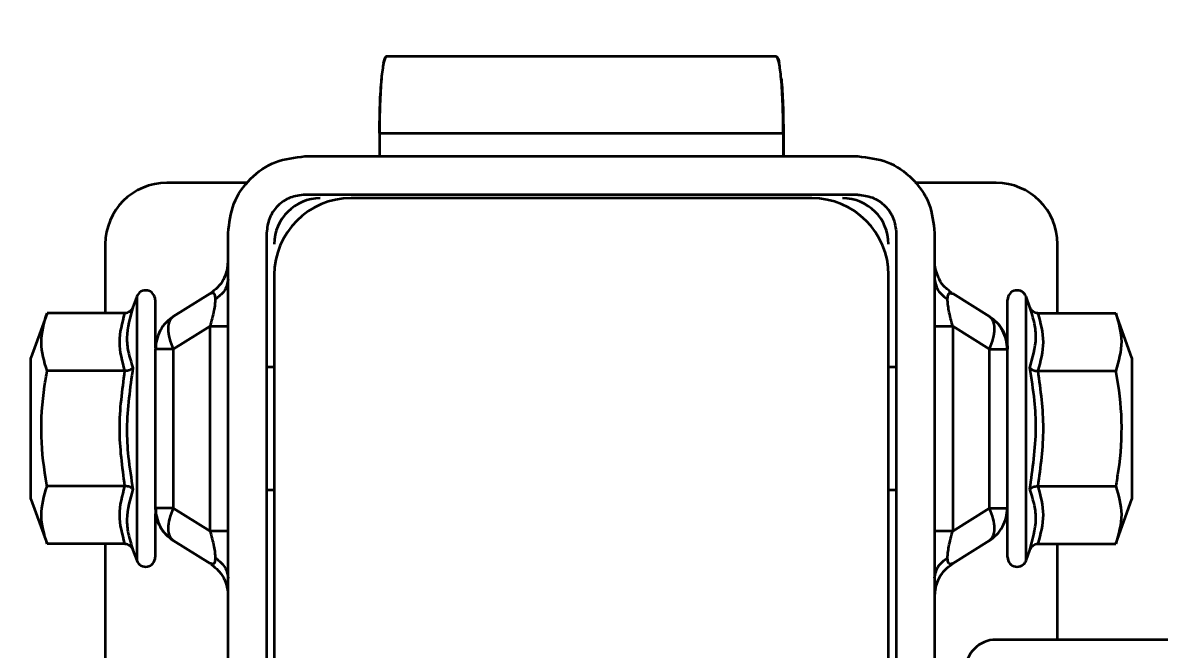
# Model space of a CAD drawing. Header units: millimetres. Extents: x 0 to 420, y 0 to 297.
# Drawn here: x 327.015 to 327.755, y 151.65 to 152.058 of the extents above; entities that cross this region are included whole.
import ezdxf

# ---------------------------------------------------------------- set-up
doc = ezdxf.new("R2010")
doc.units = ezdxf.units.MM
doc.layers.add('尺寸线层', color=150, linetype='Continuous')
doc.styles.add('SLDTEXTSTYLE2', font='TXT', dxfattribs={"width": 0.7})
doc.dimstyles.new('SLDDIMSTYLE0', dxfattribs={"dimtxt": 3.5, "dimasz": 3.302, "dimexe": 0, "dimexo": 0.0625, "dimgap": 0.875, "dimtad": 1, "dimdec": 1, "dimlfac": 100, "dimrnd": 1e-09, "dimzin": 12, "dimdsep": 46, "dimtxsty": 'SLDTEXTSTYLE2', "dimsah": 1, "dimcen": 0.09, "dimadec": 0, "dimazin": 3, "dimtfac": 1, "dimtdec": 3, "dimtofl": 0, "dimtmove": 0, "dimatfit": 3, "dimfxl": 0, "dimfrac": 2, "dimtolj": 1, "dimtzin": 12, "dimarcsym": 0})

# ---------------------------------------------------------------- blocks, each defined once
blk = doc.blocks.new('_D')
at = {"layer": '尺寸线层'}
for p, q in [((291.94307, 202.64124), (364.68758, 202.64124)), ((363.68758, 202.64124), (363.68758, 128.58016)), ((326.11667, 128.58016), (364.68758, 128.58016))]:
    blk.add_line(p, q, dxfattribs=at)
for points in [[(363.68758, 202.64124), (363.17958, 199.33924), (364.19558, 199.33924)], [(363.68758, 128.58016), (364.19558, 131.88216), (363.17958, 131.88216)]]:
    blk.add_solid(points, dxfattribs=at)
at = {"layer": '尺寸线层', "insert": (359.17585, 158.53763), "char_height": 3.5, "attachment_point": 1, "rotation": 90, "style": 'SLDTEXTSTYLE2'}
blk.add_mtext('7406.11', dxfattribs=at)

msp = doc.modelspace()

# ---------------------------------------------------------------- linework, layer by layer
at = {"color": 7, "linetype": 'Continuous', "lineweight": 35}
for p, q in [((327.50515, 152.03647), (327.25136, 152.03647)), ((327.50515, 152.03647), (327.50525, 152.03647)), ((327.24676, 151.98647), (327.50976, 151.98647)), ((327.24676, 151.98647), (327.24676, 151.97147)), ((327.50976, 151.98647), (327.50976, 151.97147)), ((327.50985, 151.98647), (327.50985, 151.97147)), ((327.19831, 151.97147), (327.55831, 151.97147)), ((327.16119, 151.95419), (327.10831, 151.95419)), ((327.64831, 151.95419), (327.59542, 151.95419)), ((327.55831, 151.94647), (327.19831, 151.94647)), ((327.52831, 151.94419), (327.22831, 151.94419)), ((327.14831, 151.35147), (327.14831, 151.92147)), ((327.17331, 151.92147), (327.17331, 151.35147)), ((327.58331, 151.92147), (327.58331, 151.35147)), ((327.60831, 151.92147), (327.60831, 151.35147)), ((327.06831, 151.91419), (327.06831, 151.86924)), ((327.68831, 151.86924), (327.68831, 151.91419)), ((327.14761, 151.89729), (327.14582, 151.89245)), ((327.14813, 151.90035), (327.1468, 151.89414)), ((327.14793, 151.90036), (327.14763, 151.89803)), ((327.14769, 151.89631), (327.1483, 151.90325)), ((327.60981, 151.89414), (327.60848, 151.90035)), ((327.61079, 151.89245), (327.609, 151.89729)), ((327.17831, 151.89419), (327.17831, 151.39419)), ((327.57831, 151.39419), (327.57831, 151.89419)), ((327.13655, 151.8821), (327.11256, 151.86711)), ((327.6193, 151.88248), (327.61754, 151.8839)), ((327.61953, 151.88211), (327.62006, 151.8821)), ((327.62006, 151.8821), (327.64405, 151.86711)), ((327.08881, 151.88012), (327.08633, 151.87331)), ((327.08881, 151.88012), (327.08881, 151.70826)), ((327.10081, 151.878), (327.10081, 151.84659)), ((327.65581, 151.84979), (327.65581, 151.878)), ((327.67028, 151.87331), (327.66781, 151.88012)), ((327.66781, 151.70826), (327.66781, 151.88012)), ((327.03038, 151.86924), (327.01981, 151.84019)), ((327.08112, 151.86924), (327.03038, 151.86924)), ((327.67549, 151.86924), (327.72623, 151.86924)), ((327.73681, 151.84019), (327.72623, 151.86924)), ((327.13655, 151.8609), (327.11256, 151.84591)), ((327.13655, 151.72744), (327.13655, 151.8609)), ((327.62006, 151.8609), (327.62006, 151.72744)), ((327.62006, 151.8609), (327.64405, 151.84591)), ((327.11256, 151.84591), (327.10081, 151.84591)), ((327.10081, 151.84591), (327.10081, 151.74243)), ((327.11256, 151.84591), (327.11256, 151.74243)), ((327.64405, 151.74243), (327.64405, 151.84591)), ((327.64405, 151.84591), (327.65581, 151.84591)), ((327.65581, 151.74243), (327.65581, 151.84591)), ((327.01981, 151.74819), (327.01981, 151.84019)), ((327.73681, 151.84019), (327.73681, 151.74819)), ((327.08112, 151.83172), (327.03038, 151.83172)), ((327.17831, 151.83419), (327.17331, 151.83419)), ((327.58331, 151.83419), (327.57831, 151.83419)), ((327.67549, 151.83172), (327.72623, 151.83172)), ((327.08112, 151.75666), (327.03038, 151.75666)), ((327.67549, 151.75666), (327.72623, 151.75666)), ((327.17331, 151.75419), (327.17831, 151.75419)), ((327.57831, 151.75419), (327.58331, 151.75419)), ((327.01981, 151.74819), (327.03038, 151.71913)), ((327.11256, 151.74243), (327.10081, 151.74243)), ((327.13655, 151.72744), (327.11256, 151.74243)), ((327.62006, 151.72744), (327.64405, 151.74243)), ((327.64405, 151.74243), (327.65581, 151.74243)), ((327.65581, 151.71037), (327.65581, 151.74243)), ((327.72623, 151.71913), (327.73681, 151.74819)), ((327.10081, 151.73855), (327.10081, 151.71037)), ((327.08112, 151.71913), (327.03038, 151.71913)), ((327.06831, 151.71913), (327.06831, 151.64419)), ((327.11256, 151.72123), (327.13655, 151.70623)), ((327.62006, 151.70623), (327.64405, 151.72123)), ((327.67549, 151.71913), (327.72623, 151.71913)), ((327.68831, 151.65669), (327.68831, 151.71913)), ((327.08633, 151.71507), (327.08881, 151.70826)), ((327.66781, 151.70826), (327.67028, 151.71507)), ((327.13708, 151.70623), (327.13655, 151.70623)), ((327.13731, 151.70586), (327.13907, 151.70444)), ((327.14582, 151.69589), (327.14761, 151.69105)), ((327.1468, 151.6942), (327.14813, 151.68799)), ((327.60892, 151.69202), (327.60831, 151.68508)), ((327.60848, 151.68799), (327.60981, 151.6942)), ((327.60868, 151.68798), (327.60898, 151.69031)), ((327.609, 151.69105), (327.61079, 151.69589)), ((327.80831, 151.65669), (327.64831, 151.65669))]:
    msp.add_line(p, q, dxfattribs=at)
for centre, radius, start, end in [((327.10831, 151.91419), 0.04, 90, 180), ((327.64831, 151.91419), 0.04, 0, 90), ((327.22831, 151.89419), 0.05, 90, 180), ((327.20831, 151.91419), 0.03, 90, 180), ((327.52831, 151.89419), 0.05, 0, 90), ((327.54831, 151.91419), 0.03, 0, 90), ((327.09462, 151.878), 0.00619, 0, 160), ((327.66199, 151.878), 0.00619, 20, 180), ((327.09462, 151.71037), 0.00619, 200, 0), ((327.66199, 151.71037), 0.00619, 180, 340), ((327.64831, 151.63669), 0.02, 90, 180)]:
    msp.add_arc(centre, radius, start, end, dxfattribs=at)
for points, knots in [([(327.25136, 152.03647), (327.25098, 152.03618), (327.25034, 152.03568), (327.24919, 152.03125), (327.24823, 152.02412), (327.2475, 152.01419), (327.24692, 152.00257), (327.24682, 151.99285), (327.24676, 151.98647)], [0, 0, 0, 0, 0.157309, 0.270586, 0.50035, 0.630794, 0.757716, 1, 1, 1, 1]), ([(327.24956, 152.03205), (327.24982, 152.03315), (327.25043, 152.03577), (327.25108, 152.03621), (327.25146, 152.03647)], [0, 0, 0, 0, 0.418606, 1, 1, 1, 1]), ([(327.50976, 151.98647), (327.50969, 151.99285), (327.50959, 152.00257), (327.50902, 152.01419), (327.50828, 152.02412), (327.50732, 152.03125), (327.50618, 152.03568), (327.50553, 152.03618), (327.50515, 152.03647)], [0, 0, 0, 0, 0.242279, 0.369203, 0.49965, 0.729414, 0.842683, 1, 1, 1, 1]), ([(327.50525, 152.03647), (327.50563, 152.03621), (327.50628, 152.03577), (327.50689, 152.03315), (327.50714, 152.03205)], [0, 0, 0, 0, 0.581362, 1, 1, 1, 1]), ([(327.24685, 151.98647), (327.24692, 151.99283), (327.24702, 152.00254), (327.24759, 152.01426), (327.248, 152.01929), (327.2482, 152.02185)], [0, 0, 0, 0, 0.484898, 0.738922, 1, 1, 1, 1]), ([(327.5085, 152.02185), (327.50871, 152.01929), (327.50912, 152.01426), (327.50968, 152.00254), (327.50979, 151.99283), (327.50985, 151.98647)], [0, 0, 0, 0, 0.261071, 0.515092, 1, 1, 1, 1]), ([(327.14733, 151.89659), (327.14669, 151.89475), (327.14538, 151.89091), (327.14165, 151.88586), (327.13825, 151.88335), (327.13655, 151.8821)], [0, 0, 0, 0, 0.315477, 0.657739, 1, 1, 1, 1]), ([(327.14831, 151.89153), (327.1478, 151.88869), (327.14689, 151.88362), (327.14201, 151.87991), (327.13986, 151.87828)], [0, 0, 0, 0, 0.559996, 1, 1, 1, 1]), ([(327.60831, 151.89153), (327.60881, 151.88869), (327.60972, 151.88362), (327.6146, 151.87991), (327.61675, 151.87828)], [0, 0, 0, 0, 0.559996, 1, 1, 1, 1]), ([(327.61767, 151.88406), (327.61682, 151.88471), (327.6143, 151.88664), (327.61199, 151.88965), (327.61108, 151.89206), (327.61091, 151.8925)], [0, 0, 0, 0, 0.2944629, 0.8705195, 1, 1, 1, 1]), ([(327.13655, 151.8821), (327.13746, 151.88245), (327.13875, 151.88295), (327.13972, 151.88094), (327.13982, 151.87914), (327.13986, 151.87828)], [0, 0, 0, 0, 0.5516135, 0.7848249, 1, 1, 1, 1]), ([(327.61675, 151.87828), (327.6168, 151.87914), (327.61689, 151.88094), (327.61774, 151.88276), (327.61882, 151.88237), (327.61953, 151.88211)], [0, 0, 0, 0, 0.2439025, 0.508229, 1, 1, 1, 1]), ([(327.13986, 151.87828), (327.13982, 151.87724), (327.13972, 151.87506), (327.13875, 151.86904), (327.13746, 151.86426), (327.13655, 151.8609)], [0, 0, 0, 0, 0.215184, 0.448387, 1, 1, 1, 1]), ([(327.62006, 151.8609), (327.61915, 151.86426), (327.61786, 151.86904), (327.61689, 151.87506), (327.61679, 151.87724), (327.61675, 151.87828)], [0, 0, 0, 0, 0.5516135, 0.7848249, 1, 1, 1, 1]), ([(327.03038, 151.83172), (327.02857, 151.83786), (327.02489, 151.85037), (327.02853, 151.86288), (327.03038, 151.86924)], [0, 0, 0, 0, 0.491212, 1, 1, 1, 1]), ([(327.08633, 151.87331), (327.08632, 151.87329), (327.08611, 151.87271), (327.08552, 151.8716), (327.08428, 151.87031), (327.08277, 151.86943), (327.08167, 151.8693), (327.08112, 151.86924)], [0, 0, 0, 0, 0.006713, 0.267679, 0.528689, 0.76386, 1, 1, 1, 1]), ([(327.08633, 151.87331), (327.08442, 151.86663), (327.08163, 151.85689), (327.08303, 151.84369), (327.08517, 151.83725), (327.08633, 151.83375)], [0, 0, 0, 0, 0.499729, 0.72853, 1, 1, 1, 1]), ([(327.11279, 151.86725), (327.11107, 151.86601), (327.1076, 151.8635), (327.10395, 151.85817), (327.10155, 151.85213), (327.10117, 151.84794), (327.10099, 151.84591)], [0, 0, 0, 0, 0.25395, 0.509955, 0.761814, 1, 1, 1, 1]), ([(327.65562, 151.84591), (327.65544, 151.84794), (327.65506, 151.85213), (327.65266, 151.85817), (327.64901, 151.8635), (327.64554, 151.86601), (327.64382, 151.86725)], [0, 0, 0, 0, 0.238186, 0.490045, 0.74605, 1, 1, 1, 1]), ([(327.67028, 151.83375), (327.67219, 151.84023), (327.67498, 151.84968), (327.67358, 151.86305), (327.67144, 151.8697), (327.67028, 151.87331)], [0, 0, 0, 0, 0.499729, 0.72853, 1, 1, 1, 1]), ([(327.67549, 151.86924), (327.67494, 151.8693), (327.67384, 151.86943), (327.67233, 151.87031), (327.67109, 151.8716), (327.6705, 151.87271), (327.67029, 151.87329), (327.67028, 151.87331)], [0, 0, 0, 0, 0.23614, 0.471311, 0.732321, 0.993287, 1, 1, 1, 1]), ([(327.72623, 151.86924), (327.72804, 151.8631), (327.73172, 151.85059), (327.72808, 151.83808), (327.72623, 151.83172)], [0, 0, 0, 0, 0.491212, 1, 1, 1, 1]), ([(327.03038, 151.75666), (327.03034, 151.7569), (327.0284, 151.7676), (327.02579, 151.78935), (327.02741, 151.81435), (327.02982, 151.82842), (327.03038, 151.83172)], [0, 0, 0, 0, 0.009604, 0.432631, 0.866873, 1, 1, 1, 1]), ([(327.08112, 151.75666), (327.0794, 151.76915), (327.07597, 151.79417), (327.0794, 151.81919), (327.08112, 151.83172)], [0, 0, 0, 0, 0.499238, 1, 1, 1, 1]), ([(327.08633, 151.83375), (327.08632, 151.83374), (327.08611, 151.83345), (327.08552, 151.83289), (327.08428, 151.83225), (327.08277, 151.83181), (327.08167, 151.83175), (327.08112, 151.83172)], [0, 0, 0, 0, 0.006713, 0.267679, 0.528689, 0.76386, 1, 1, 1, 1]), ([(327.08633, 151.83375), (327.08441, 151.82057), (327.08163, 151.80138), (327.08303, 151.77481), (327.08517, 151.76173), (327.08633, 151.75463)], [0, 0, 0, 0, 0.500435, 0.728855, 1, 1, 1, 1]), ([(327.67028, 151.75463), (327.6722, 151.76781), (327.67498, 151.787), (327.67358, 151.81357), (327.67144, 151.82665), (327.67028, 151.83375)], [0, 0, 0, 0, 0.500435, 0.728855, 1, 1, 1, 1]), ([(327.67028, 151.83375), (327.67029, 151.83374), (327.6705, 151.83345), (327.67109, 151.83289), (327.67233, 151.83225), (327.67384, 151.83181), (327.67494, 151.83175), (327.67549, 151.83172)], [0, 0, 0, 0, 0.0067129, 0.2676791, 0.5286892, 0.7638601, 1, 1, 1, 1]), ([(327.67549, 151.83172), (327.67721, 151.81923), (327.68064, 151.79421), (327.67721, 151.76919), (327.67549, 151.75666)], [0, 0, 0, 0, 0.499238, 1, 1, 1, 1]), ([(327.72623, 151.83172), (327.72627, 151.83148), (327.72821, 151.82077), (327.73082, 151.79903), (327.7292, 151.77402), (327.72679, 151.75996), (327.72623, 151.75666)], [0, 0, 0, 0, 0.009604, 0.432631, 0.866873, 1, 1, 1, 1]), ([(327.03038, 151.71913), (327.02857, 151.72528), (327.02489, 151.73778), (327.02853, 151.75029), (327.03038, 151.75666)], [0, 0, 0, 0, 0.491212, 1, 1, 1, 1]), ([(327.08633, 151.75463), (327.08632, 151.75464), (327.08611, 151.75493), (327.08552, 151.75548), (327.08428, 151.75613), (327.08277, 151.75657), (327.08167, 151.75663), (327.08112, 151.75666)], [0, 0, 0, 0, 0.0067129, 0.2676791, 0.5286892, 0.7638601, 1, 1, 1, 1]), ([(327.67028, 151.75463), (327.67029, 151.75464), (327.6705, 151.75493), (327.67109, 151.75548), (327.67233, 151.75613), (327.67384, 151.75657), (327.67494, 151.75663), (327.67549, 151.75666)], [0, 0, 0, 0, 0.0067129, 0.2676791, 0.5286892, 0.7638601, 1, 1, 1, 1]), ([(327.72623, 151.75666), (327.72804, 151.75052), (327.73172, 151.73801), (327.72808, 151.7255), (327.72623, 151.71913)], [0, 0, 0, 0, 0.4912125, 1, 1, 1, 1]), ([(327.08633, 151.75463), (327.08442, 151.74815), (327.08163, 151.7387), (327.08303, 151.72533), (327.08517, 151.71868), (327.08633, 151.71507)], [0, 0, 0, 0, 0.499729, 0.72853, 1, 1, 1, 1]), ([(327.67028, 151.71507), (327.67219, 151.72175), (327.67498, 151.73148), (327.67358, 151.74468), (327.67144, 151.75113), (327.67028, 151.75463)], [0, 0, 0, 0, 0.499729, 0.72853, 1, 1, 1, 1]), ([(327.10099, 151.74243), (327.10117, 151.74039), (327.10155, 151.73621), (327.10395, 151.73017), (327.1076, 151.72483), (327.11107, 151.72233), (327.11279, 151.72108)], [0, 0, 0, 0, 0.2381858, 0.4900451, 0.7460495, 1, 1, 1, 1]), ([(327.64382, 151.72108), (327.64554, 151.72233), (327.64901, 151.72483), (327.65266, 151.73017), (327.65506, 151.73621), (327.65544, 151.74039), (327.65562, 151.74243)], [0, 0, 0, 0, 0.25395, 0.509955, 0.761814, 1, 1, 1, 1]), ([(327.13655, 151.72744), (327.13746, 151.72407), (327.13875, 151.71929), (327.13972, 151.71328), (327.13982, 151.7111), (327.13986, 151.71006)], [0, 0, 0, 0, 0.551614, 0.784825, 1, 1, 1, 1]), ([(327.61675, 151.71006), (327.61679, 151.7111), (327.61689, 151.71328), (327.61786, 151.71929), (327.61915, 151.72407), (327.62006, 151.72744)], [0, 0, 0, 0, 0.2151838, 0.4483868, 1, 1, 1, 1]), ([(327.08112, 151.71913), (327.08167, 151.71907), (327.08277, 151.71895), (327.08428, 151.71806), (327.08552, 151.71678), (327.08611, 151.71567), (327.08632, 151.71508), (327.08633, 151.71507)], [0, 0, 0, 0, 0.2361399, 0.4713108, 0.7323209, 0.9932871, 1, 1, 1, 1]), ([(327.67028, 151.71507), (327.67029, 151.71508), (327.6705, 151.71567), (327.67109, 151.71678), (327.67233, 151.71806), (327.67384, 151.71895), (327.67494, 151.71907), (327.67549, 151.71913)], [0, 0, 0, 0, 0.006713, 0.267679, 0.528689, 0.76386, 1, 1, 1, 1]), ([(327.13986, 151.71006), (327.13981, 151.7092), (327.13972, 151.7074), (327.13887, 151.70558), (327.13779, 151.70597), (327.13708, 151.70623)], [0, 0, 0, 0, 0.243902, 0.508229, 1, 1, 1, 1]), ([(327.13986, 151.71006), (327.14253, 151.70791), (327.1473, 151.70407), (327.148, 151.69903), (327.14831, 151.69681)], [0, 0, 0, 0, 0.559996, 1, 1, 1, 1]), ([(327.60831, 151.69681), (327.60881, 151.69965), (327.60972, 151.70471), (327.6146, 151.70842), (327.61675, 151.71006)], [0, 0, 0, 0, 0.559996, 1, 1, 1, 1]), ([(327.60928, 151.69175), (327.60992, 151.69359), (327.61123, 151.69743), (327.61496, 151.70248), (327.61836, 151.70498), (327.62006, 151.70623)], [0, 0, 0, 0, 0.315477, 0.657739, 1, 1, 1, 1]), ([(327.62006, 151.70623), (327.61915, 151.70588), (327.61786, 151.70539), (327.61689, 151.70739), (327.61679, 151.70919), (327.61675, 151.71006)], [0, 0, 0, 0, 0.551614, 0.784825, 1, 1, 1, 1]), ([(327.13894, 151.70428), (327.13979, 151.70363), (327.14231, 151.70169), (327.14462, 151.69869), (327.14553, 151.69628), (327.1457, 151.69584)], [0, 0, 0, 0, 0.294463, 0.870519, 1, 1, 1, 1])]:
    msp.add_open_spline(points, degree=3, knots=knots, dxfattribs=at)
for points in [[(327.14831, 151.92147), (327.14906, 151.92802), (327.15056, 151.94112), (327.16212, 151.95765), (327.17865, 151.96921), (327.19175, 151.97072), (327.19831, 151.97147)], [(327.55831, 151.97147), (327.56486, 151.97072), (327.57796, 151.96921), (327.59449, 151.95765), (327.60605, 151.94112), (327.60755, 151.92802), (327.60831, 151.92147)], [(327.19831, 151.94647), (327.19503, 151.94609), (327.18848, 151.94534), (327.18021, 151.93956), (327.17443, 151.9313), (327.17368, 151.92474), (327.17331, 151.92147)], [(327.55831, 151.94647), (327.56158, 151.94609), (327.56813, 151.94534), (327.5764, 151.93956), (327.58218, 151.9313), (327.58293, 151.92474), (327.58331, 151.92147)], [(327.08112, 151.83172), (327.0794, 151.83797), (327.07597, 151.85048), (327.0794, 151.86299), (327.08112, 151.86924)], [(327.67549, 151.86924), (327.67721, 151.86299), (327.68064, 151.85048), (327.67721, 151.83797), (327.67549, 151.83172)], [(327.11256, 151.86711), (327.11162, 151.86623), (327.10976, 151.86448), (327.109, 151.85936), (327.10976, 151.85302), (327.11162, 151.84828), (327.11256, 151.84591)], [(327.13655, 151.8609), (327.13826, 151.8609), (327.14168, 151.8609), (327.14538, 151.8609), (327.14784, 151.8609), (327.14815, 151.8609), (327.14831, 151.8609)], [(327.60831, 151.8609), (327.60846, 151.8609), (327.60877, 151.8609), (327.61123, 151.8609), (327.61493, 151.8609), (327.61835, 151.8609), (327.62006, 151.8609)], [(327.64405, 151.84591), (327.64499, 151.84828), (327.64685, 151.85302), (327.64761, 151.85936), (327.64685, 151.86448), (327.64499, 151.86623), (327.64405, 151.86711)], [(327.64405, 151.86711), (327.64576, 151.86586), (327.64918, 151.86336), (327.65288, 151.85814), (327.65534, 151.85224), (327.65565, 151.84802), (327.65581, 151.84591)], [(327.08112, 151.71913), (327.0794, 151.72539), (327.07597, 151.7379), (327.0794, 151.75041), (327.08112, 151.75666)], [(327.67549, 151.75666), (327.67721, 151.75041), (327.68064, 151.7379), (327.67721, 151.72539), (327.67549, 151.71913)], [(327.10081, 151.74243), (327.10096, 151.74032), (327.10127, 151.7361), (327.10373, 151.7302), (327.10743, 151.72498), (327.11085, 151.72248), (327.11256, 151.72123)], [(327.11256, 151.74243), (327.11162, 151.74006), (327.10976, 151.73532), (327.109, 151.72898), (327.10976, 151.72386), (327.11162, 151.72211), (327.11256, 151.72123)], [(327.64405, 151.72123), (327.64499, 151.72211), (327.64685, 151.72386), (327.64761, 151.72898), (327.64685, 151.73532), (327.64499, 151.74006), (327.64405, 151.74243)], [(327.14831, 151.72744), (327.14815, 151.72744), (327.14784, 151.72744), (327.14538, 151.72744), (327.14168, 151.72744), (327.13826, 151.72744), (327.13655, 151.72744)], [(327.62006, 151.72744), (327.61835, 151.72744), (327.61493, 151.72744), (327.61123, 151.72744), (327.60877, 151.72744), (327.60846, 151.72744), (327.60831, 151.72744)]]:
    msp.add_open_spline(points, degree=3, dxfattribs=at)

# ---------------------------------------------------------------- dimensions: what is measured, and where the dimension line sits
at = {"layer": '尺寸线层'}
dim = msp.add_linear_dim(base=(363.68758, 128.58016), p1=(291.94307, 202.64124), p2=(326.11667, 128.58016), angle=90, dimstyle='SLDDIMSTYLE0', dxfattribs=at)
dim.commit()
dim.dimension.update_dxf_attribs({"geometry": '_D', "text_midpoint": (363.68758, 163.90673), "dimtype": 160})

doc.saveas('drawing.dxf')
